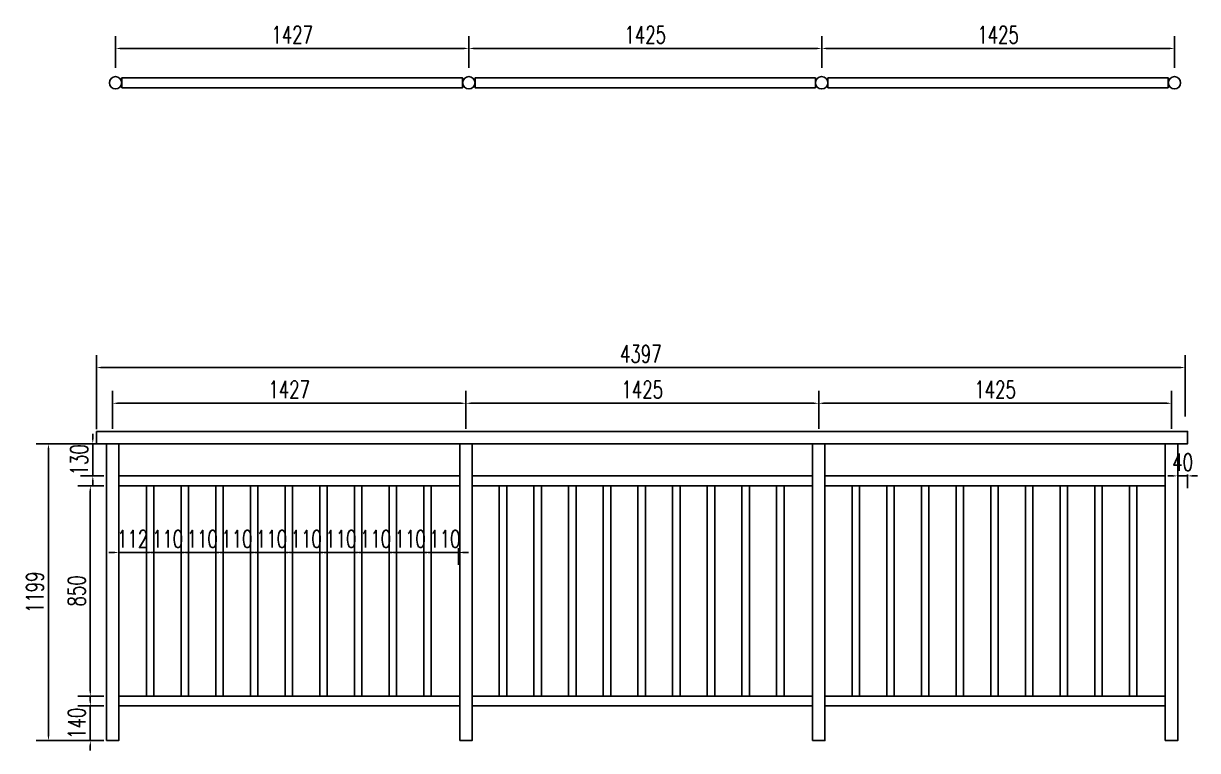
# Model space of a CAD drawing. Header units: millimetres. Extents: x -2430464 to 225692, y -180 to 1805330.
# Drawn here: x -1602496 to -1597754, y 614813 to 617751 of the extents above; entities that cross this region are included whole.
import ezdxf

# ---------------------------------------------------------------- set-up
doc = ezdxf.new("R2010")
doc.units = ezdxf.units.MM
doc.header["$LTSCALE"] = 1000
doc.layers.get('0').update_dxf_attribs({"linetype": 'CONTINUOUS'})
doc.layers.get('DEFPOINTS').update_dxf_attribs({"linetype": 'CONTINUOUS'})
for name, color, linetype in [('W-PLASTIC_RAILINGS塑木栏杆', 6, 'CONTINUOUS'), ('W-STEEL_FRAME钢架', 3, 'CONTINUOUS'), ('W-WOOD_FLOOR木地板', 30, 'CONTINUOUS')]:
    doc.layers.add(name, color=color, linetype=linetype)
doc.styles.add('STANDARD_T3', font='simplex.shx', dxfattribs={"width": 0.7, "bigfont": 'gbcbig.shx'})
doc.dimstyles.new('W&&20', dxfattribs={"dimtxt": 70, "dimasz": 20, "dimexe": 50, "dimexo": 60, "dimgap": 20, "dimtad": 1, "dimdec": 0, "dimzin": 0, "dimdsep": 46, "dimtxsty": 'STANDARD_T3', "dimcen": 0.09, "dimclrd": 1, "dimclre": 1, "dimclrt": 7, "dimazin": 2, "dimtfac": 1, "dimtdec": 0, "dimtix": 1, "dimtmove": 2, "dimatfit": 3, "dimfxl": 0, "dimtolj": 1, "dimtzin": 0, "dimarcsym": 0})

# ---------------------------------------------------------------- blocks, each defined once
blk = doc.blocks.new('*D556')
at = {"layer": 'DEFPOINTS', "color": 0, "transparency": 16777216}
for p in [(-1602200.9, 616051.7), (-1602394.9, 614852.8), (-1602160.9, 614852.8)]:
    blk.add_point(p, dxfattribs=at)
at = {"layer": 'W-WOOD_FLOOR木地板', "color": 1, "lineweight": -2, "transparency": 16777216}
for p, q in [((-1602260.9, 616051.7), (-1602444.9, 616051.7)), ((-1602394.9, 616031.7), (-1602394.9, 614872.8)), ((-1602220.9, 614852.8), (-1602444.9, 614852.8))]:
    blk.add_line(p, q, dxfattribs=at)
at = {"layer": 'W-WOOD_FLOOR木地板', "color": 1, "transparency": 16777216}
for points in [[(-1602398.2, 616031.7), (-1602391.5, 616031.7), (-1602394.9, 616051.7)], [(-1602398.2, 614872.8), (-1602391.5, 614872.8), (-1602394.9, 614852.8)]]:
    blk.add_solid(points, dxfattribs=at)
at = {"layer": 'W-WOOD_FLOOR木地板', "color": 7, "transparency": 16777216, "insert": (-1602449.9, 615452.2), "char_height": 70, "attachment_point": 5, "rotation": 90, "style": 'STANDARD_T3'}
blk.add_mtext('\\A1;1199', dxfattribs=at)
blk = doc.blocks.new('*D557')
at = {"layer": 'DEFPOINTS', "color": 0, "transparency": 16777216}
for p in [(-1602110.9, 615882.8), (-1602225.9, 615032.8), (-1602110.9, 615032.8)]:
    blk.add_point(p, dxfattribs=at)
at = {"layer": 'W-WOOD_FLOOR木地板', "color": 1, "lineweight": -2, "transparency": 16777216}
for p, q in [((-1602170.9, 615882.8), (-1602275.9, 615882.8)), ((-1602225.9, 615862.8), (-1602225.9, 615052.8)), ((-1602170.9, 615032.8), (-1602275.9, 615032.8))]:
    blk.add_line(p, q, dxfattribs=at)
at = {"layer": 'W-WOOD_FLOOR木地板', "color": 1, "transparency": 16777216}
for points in [[(-1602229.2, 615862.8), (-1602222.5, 615862.8), (-1602225.9, 615882.8)], [(-1602229.2, 615052.8), (-1602222.5, 615052.8), (-1602225.9, 615032.8)]]:
    blk.add_solid(points, dxfattribs=at)
at = {"layer": 'W-WOOD_FLOOR木地板', "color": 7, "transparency": 16777216, "insert": (-1602280.9, 615457.8), "char_height": 70, "attachment_point": 5, "rotation": 90, "style": 'STANDARD_T3'}
blk.add_mtext('\\A1;850', dxfattribs=at)
blk = doc.blocks.new('*D554')
at = {"layer": 'DEFPOINTS', "color": 0, "transparency": 16777216}
for p in [(-1602215.9, 616052.8), (-1602110.9, 616052.8), (-1602110.9, 615922.8)]:
    blk.add_point(p, dxfattribs=at)
at = {"layer": 'W-WOOD_FLOOR木地板', "color": 1, "lineweight": -2, "transparency": 16777216}
for p, q in [((-1602215.9, 616072.8), (-1602215.9, 616092.8)), ((-1602170.9, 616052.8), (-1602265.9, 616052.8)), ((-1602215.9, 615922.8), (-1602215.9, 616052.8)), ((-1602170.9, 615922.8), (-1602265.9, 615922.8)), ((-1602215.9, 615902.8), (-1602215.9, 615882.8))]:
    blk.add_line(p, q, dxfattribs=at)
at = {"layer": 'W-WOOD_FLOOR木地板', "color": 1, "transparency": 16777216}
for points in [[(-1602219.2, 616072.8), (-1602212.5, 616072.8), (-1602215.9, 616052.8)], [(-1602219.2, 615902.8), (-1602212.5, 615902.8), (-1602215.9, 615922.8)]]:
    blk.add_solid(points, dxfattribs=at)
at = {"layer": 'W-WOOD_FLOOR木地板', "color": 7, "transparency": 16777216, "insert": (-1602270.9, 615987.8), "char_height": 70, "attachment_point": 5, "rotation": 90, "style": 'STANDARD_T3'}
blk.add_mtext('\\A1;130', dxfattribs=at)
blk = doc.blocks.new('*D558')
at = {"layer": 'DEFPOINTS', "color": 0, "transparency": 16777216}
for p in [(-1602110.9, 614992.8), (-1602225.8, 614852.8), (-1602110.9, 614852.8)]:
    blk.add_point(p, dxfattribs=at)
at = {"layer": 'W-WOOD_FLOOR木地板', "color": 1, "lineweight": -2, "transparency": 16777216}
for p, q in [((-1602225.8, 615012.8), (-1602225.8, 615032.8)), ((-1602170.9, 614992.8), (-1602275.8, 614992.8)), ((-1602225.8, 614992.8), (-1602225.8, 614852.8)), ((-1602170.9, 614852.8), (-1602275.8, 614852.8)), ((-1602225.8, 614832.8), (-1602225.8, 614812.8))]:
    blk.add_line(p, q, dxfattribs=at)
at = {"layer": 'W-WOOD_FLOOR木地板', "color": 1, "transparency": 16777216}
for points in [[(-1602229.1, 615012.8), (-1602222.5, 615012.8), (-1602225.8, 614992.8)], [(-1602229.1, 614832.8), (-1602222.5, 614832.8), (-1602225.8, 614852.8)]]:
    blk.add_solid(points, dxfattribs=at)
at = {"layer": 'W-WOOD_FLOOR木地板', "color": 7, "transparency": 16777216, "insert": (-1602280.8, 614922.8), "char_height": 70, "attachment_point": 5, "rotation": 90, "style": 'STANDARD_T3'}
blk.add_mtext('\\A1;140', dxfattribs=at)
blk = doc.blocks.new('*D559')
at = {"layer": 'DEFPOINTS', "color": 0, "transparency": 16777216}
for p in [(-1600708.9, 616216.3), (-1602135.9, 616052.8), (-1600708.9, 616052.8)]:
    blk.add_point(p, dxfattribs=at)
at = {"layer": 'W-WOOD_FLOOR木地板', "color": 1, "lineweight": -2, "transparency": 16777216}
for p, q in [((-1602135.9, 616112.8), (-1602135.9, 616266.3)), ((-1600708.9, 616112.8), (-1600708.9, 616266.3)), ((-1602115.9, 616216.3), (-1600728.9, 616216.3))]:
    blk.add_line(p, q, dxfattribs=at)
at = {"layer": 'W-WOOD_FLOOR木地板', "color": 1, "transparency": 16777216}
for points in [[(-1602115.9, 616219.6), (-1602115.9, 616212.9), (-1602135.9, 616216.3)], [(-1600728.9, 616219.6), (-1600728.9, 616212.9), (-1600708.9, 616216.3)]]:
    blk.add_solid(points, dxfattribs=at)
at = {"layer": 'W-WOOD_FLOOR木地板', "color": 7, "transparency": 16777216, "insert": (-1601422.4, 616271.3), "char_height": 70, "attachment_point": 5, "style": 'STANDARD_T3'}
blk.add_mtext('\\A1;1427', dxfattribs=at)
blk = doc.blocks.new('*D560')
at = {"layer": 'DEFPOINTS', "color": 0, "transparency": 16777216}
for p in [(-1599283.9, 616216.3), (-1600708.9, 616052.8), (-1599283.9, 616052.8)]:
    blk.add_point(p, dxfattribs=at)
at = {"layer": 'W-WOOD_FLOOR木地板', "color": 1, "lineweight": -2, "transparency": 16777216}
for p, q in [((-1600708.9, 616112.8), (-1600708.9, 616266.3)), ((-1599283.9, 616112.8), (-1599283.9, 616266.3)), ((-1600688.9, 616216.3), (-1599303.9, 616216.3))]:
    blk.add_line(p, q, dxfattribs=at)
at = {"layer": 'W-WOOD_FLOOR木地板', "color": 1, "transparency": 16777216}
for points in [[(-1600688.9, 616219.6), (-1600688.9, 616212.9), (-1600708.9, 616216.3)], [(-1599303.9, 616219.6), (-1599303.9, 616212.9), (-1599283.9, 616216.3)]]:
    blk.add_solid(points, dxfattribs=at)
at = {"layer": 'W-WOOD_FLOOR木地板', "color": 7, "transparency": 16777216, "insert": (-1599996.4, 616271.3), "char_height": 70, "attachment_point": 5, "style": 'STANDARD_T3'}
blk.add_mtext('\\A1;1425', dxfattribs=at)
blk = doc.blocks.new('*D561')
at = {"layer": 'DEFPOINTS', "color": 0, "transparency": 16777216}
for p in [(-1597858.9, 616216.3), (-1599283.9, 616052.8), (-1597858.9, 616052.8)]:
    blk.add_point(p, dxfattribs=at)
at = {"layer": 'W-WOOD_FLOOR木地板', "color": 1, "lineweight": -2, "transparency": 16777216}
for p, q in [((-1599283.9, 616112.8), (-1599283.9, 616266.3)), ((-1597858.9, 616112.8), (-1597858.9, 616266.3)), ((-1599263.9, 616216.3), (-1597878.9, 616216.3))]:
    blk.add_line(p, q, dxfattribs=at)
at = {"layer": 'W-WOOD_FLOOR木地板', "color": 1, "transparency": 16777216}
for points in [[(-1599263.9, 616219.6), (-1599263.9, 616212.9), (-1599283.9, 616216.3)], [(-1597878.9, 616219.6), (-1597878.9, 616212.9), (-1597858.9, 616216.3)]]:
    blk.add_solid(points, dxfattribs=at)
at = {"layer": 'W-WOOD_FLOOR木地板', "color": 7, "transparency": 16777216, "insert": (-1598571.4, 616271.3), "char_height": 70, "attachment_point": 5, "style": 'STANDARD_T3'}
blk.add_mtext('\\A1;1425', dxfattribs=at)
blk = doc.blocks.new('*D562')
at = {"layer": 'DEFPOINTS', "color": 0, "transparency": 16777216}
for p in [(-1602110.9, 615690.3), (-1601998.9, 615690.3), (-1601998.9, 615613.3)]:
    blk.add_point(p, dxfattribs=at)
at = {"layer": 'W-WOOD_FLOOR木地板', "color": 1, "lineweight": -2, "transparency": 16777216}
for p, q in [((-1602130.9, 615613.3), (-1602150.9, 615613.3)), ((-1602110.9, 615630.3), (-1602110.9, 615563.3)), ((-1602110.9, 615613.3), (-1601998.9, 615613.3)), ((-1601998.9, 615630.3), (-1601998.9, 615563.3)), ((-1601978.9, 615613.3), (-1601958.9, 615613.3))]:
    blk.add_line(p, q, dxfattribs=at)
at = {"layer": 'W-WOOD_FLOOR木地板', "color": 1, "transparency": 16777216}
for points in [[(-1602130.9, 615616.6), (-1602130.9, 615609.9), (-1602110.9, 615613.3)], [(-1601978.9, 615616.6), (-1601978.9, 615609.9), (-1601998.9, 615613.3)]]:
    blk.add_solid(points, dxfattribs=at)
at = {"layer": 'W-WOOD_FLOOR木地板', "color": 7, "transparency": 16777216, "insert": (-1602054.9, 615668.3), "char_height": 70, "attachment_point": 5, "style": 'STANDARD_T3'}
blk.add_mtext('\\A1;112', dxfattribs=at)
blk = doc.blocks.new('*D555')
at = {"layer": 'DEFPOINTS', "color": 0, "transparency": 16777216}
for p in [(-1601968.9, 615690.3), (-1601858.9, 615690.3), (-1601858.9, 615613.3)]:
    blk.add_point(p, dxfattribs=at)
at = {"layer": 'W-WOOD_FLOOR木地板', "color": 1, "lineweight": -2, "transparency": 16777216}
for p, q in [((-1601988.9, 615613.3), (-1602008.9, 615613.3)), ((-1601968.9, 615630.3), (-1601968.9, 615563.3)), ((-1601968.9, 615613.3), (-1601858.9, 615613.3)), ((-1601858.9, 615630.3), (-1601858.9, 615563.3)), ((-1601838.9, 615613.3), (-1601818.9, 615613.3))]:
    blk.add_line(p, q, dxfattribs=at)
at = {"layer": 'W-WOOD_FLOOR木地板', "color": 1, "transparency": 16777216}
for points in [[(-1601988.9, 615616.6), (-1601988.9, 615609.9), (-1601968.9, 615613.3)], [(-1601838.9, 615616.6), (-1601838.9, 615609.9), (-1601858.9, 615613.3)]]:
    blk.add_solid(points, dxfattribs=at)
at = {"layer": 'W-WOOD_FLOOR木地板', "color": 7, "transparency": 16777216, "insert": (-1601913.9, 615668.3), "char_height": 70, "attachment_point": 5, "style": 'STANDARD_T3'}
blk.add_mtext('\\A1;110', dxfattribs=at)
blk = doc.blocks.new('*D862')
at = {"layer": 'DEFPOINTS', "color": 0, "transparency": 16777216}
for p in [(-1601828.9, 615690.3), (-1601718.9, 615690.3), (-1601718.9, 615613.3)]:
    blk.add_point(p, dxfattribs=at)
at = {"layer": 'W-WOOD_FLOOR木地板', "color": 1, "lineweight": -2, "transparency": 16777216}
for p, q in [((-1601848.9, 615613.3), (-1601868.9, 615613.3)), ((-1601828.9, 615630.3), (-1601828.9, 615563.3)), ((-1601828.9, 615613.3), (-1601718.9, 615613.3)), ((-1601718.9, 615630.3), (-1601718.9, 615563.3)), ((-1601698.9, 615613.3), (-1601678.9, 615613.3))]:
    blk.add_line(p, q, dxfattribs=at)
at = {"layer": 'W-WOOD_FLOOR木地板', "color": 1, "transparency": 16777216}
for points in [[(-1601848.9, 615616.6), (-1601848.9, 615609.9), (-1601828.9, 615613.3)], [(-1601698.9, 615616.6), (-1601698.9, 615609.9), (-1601718.9, 615613.3)]]:
    blk.add_solid(points, dxfattribs=at)
at = {"layer": 'W-WOOD_FLOOR木地板', "color": 7, "transparency": 16777216, "insert": (-1601773.9, 615668.3), "char_height": 70, "attachment_point": 5, "style": 'STANDARD_T3'}
blk.add_mtext('\\A1;110', dxfattribs=at)
blk = doc.blocks.new('*D863')
at = {"layer": 'DEFPOINTS', "color": 0, "transparency": 16777216}
for p in [(-1601688.9, 615690.3), (-1601578.9, 615690.3), (-1601578.9, 615613.3)]:
    blk.add_point(p, dxfattribs=at)
at = {"layer": 'W-WOOD_FLOOR木地板', "color": 1, "lineweight": -2, "transparency": 16777216}
for p, q in [((-1601708.9, 615613.3), (-1601728.9, 615613.3)), ((-1601688.9, 615630.3), (-1601688.9, 615563.3)), ((-1601688.9, 615613.3), (-1601578.9, 615613.3)), ((-1601578.9, 615630.3), (-1601578.9, 615563.3)), ((-1601558.9, 615613.3), (-1601538.9, 615613.3))]:
    blk.add_line(p, q, dxfattribs=at)
at = {"layer": 'W-WOOD_FLOOR木地板', "color": 1, "transparency": 16777216}
for points in [[(-1601708.9, 615616.6), (-1601708.9, 615609.9), (-1601688.9, 615613.3)], [(-1601558.9, 615616.6), (-1601558.9, 615609.9), (-1601578.9, 615613.3)]]:
    blk.add_solid(points, dxfattribs=at)
at = {"layer": 'W-WOOD_FLOOR木地板', "color": 7, "transparency": 16777216, "insert": (-1601633.9, 615668.3), "char_height": 70, "attachment_point": 5, "style": 'STANDARD_T3'}
blk.add_mtext('\\A1;110', dxfattribs=at)
blk = doc.blocks.new('*D864')
at = {"layer": 'DEFPOINTS', "color": 0, "transparency": 16777216}
for p in [(-1601548.9, 615690.3), (-1601438.9, 615690.3), (-1601438.9, 615613.3)]:
    blk.add_point(p, dxfattribs=at)
at = {"layer": 'W-WOOD_FLOOR木地板', "color": 1, "lineweight": -2, "transparency": 16777216}
for p, q in [((-1601568.9, 615613.3), (-1601588.9, 615613.3)), ((-1601548.9, 615630.3), (-1601548.9, 615563.3)), ((-1601548.9, 615613.3), (-1601438.9, 615613.3)), ((-1601438.9, 615630.3), (-1601438.9, 615563.3)), ((-1601418.9, 615613.3), (-1601398.9, 615613.3))]:
    blk.add_line(p, q, dxfattribs=at)
at = {"layer": 'W-WOOD_FLOOR木地板', "color": 1, "transparency": 16777216}
for points in [[(-1601568.9, 615616.6), (-1601568.9, 615609.9), (-1601548.9, 615613.3)], [(-1601418.9, 615616.6), (-1601418.9, 615609.9), (-1601438.9, 615613.3)]]:
    blk.add_solid(points, dxfattribs=at)
at = {"layer": 'W-WOOD_FLOOR木地板', "color": 7, "transparency": 16777216, "insert": (-1601493.9, 615668.3), "char_height": 70, "attachment_point": 5, "style": 'STANDARD_T3'}
blk.add_mtext('\\A1;110', dxfattribs=at)
blk = doc.blocks.new('*D865')
at = {"layer": 'DEFPOINTS', "color": 0, "transparency": 16777216}
for p in [(-1601408.9, 615690.3), (-1601298.9, 615690.3), (-1601298.9, 615613.3)]:
    blk.add_point(p, dxfattribs=at)
at = {"layer": 'W-WOOD_FLOOR木地板', "color": 1, "lineweight": -2, "transparency": 16777216}
for p, q in [((-1601428.9, 615613.3), (-1601448.9, 615613.3)), ((-1601408.9, 615630.3), (-1601408.9, 615563.3)), ((-1601408.9, 615613.3), (-1601298.9, 615613.3)), ((-1601298.9, 615630.3), (-1601298.9, 615563.3)), ((-1601278.9, 615613.3), (-1601258.9, 615613.3))]:
    blk.add_line(p, q, dxfattribs=at)
at = {"layer": 'W-WOOD_FLOOR木地板', "color": 1, "transparency": 16777216}
for points in [[(-1601428.9, 615616.6), (-1601428.9, 615609.9), (-1601408.9, 615613.3)], [(-1601278.9, 615616.6), (-1601278.9, 615609.9), (-1601298.9, 615613.3)]]:
    blk.add_solid(points, dxfattribs=at)
at = {"layer": 'W-WOOD_FLOOR木地板', "color": 7, "transparency": 16777216, "insert": (-1601353.9, 615668.3), "char_height": 70, "attachment_point": 5, "style": 'STANDARD_T3'}
blk.add_mtext('\\A1;110', dxfattribs=at)
blk = doc.blocks.new('*D866')
at = {"layer": 'DEFPOINTS', "color": 0, "transparency": 16777216}
for p in [(-1601268.9, 615690.3), (-1601158.9, 615690.3), (-1601158.9, 615613.3)]:
    blk.add_point(p, dxfattribs=at)
at = {"layer": 'W-WOOD_FLOOR木地板', "color": 1, "lineweight": -2, "transparency": 16777216}
for p, q in [((-1601288.9, 615613.3), (-1601308.9, 615613.3)), ((-1601268.9, 615630.3), (-1601268.9, 615563.3)), ((-1601268.9, 615613.3), (-1601158.9, 615613.3)), ((-1601158.9, 615630.3), (-1601158.9, 615563.3)), ((-1601138.9, 615613.3), (-1601118.9, 615613.3))]:
    blk.add_line(p, q, dxfattribs=at)
at = {"layer": 'W-WOOD_FLOOR木地板', "color": 1, "transparency": 16777216}
for points in [[(-1601288.9, 615616.6), (-1601288.9, 615609.9), (-1601268.9, 615613.3)], [(-1601138.9, 615616.6), (-1601138.9, 615609.9), (-1601158.9, 615613.3)]]:
    blk.add_solid(points, dxfattribs=at)
at = {"layer": 'W-WOOD_FLOOR木地板', "color": 7, "transparency": 16777216, "insert": (-1601213.9, 615668.3), "char_height": 70, "attachment_point": 5, "style": 'STANDARD_T3'}
blk.add_mtext('\\A1;110', dxfattribs=at)
blk = doc.blocks.new('*D867')
at = {"layer": 'DEFPOINTS', "color": 0, "transparency": 16777216}
for p in [(-1601128.9, 615690.3), (-1601018.9, 615690.3), (-1601018.9, 615613.3)]:
    blk.add_point(p, dxfattribs=at)
at = {"layer": 'W-WOOD_FLOOR木地板', "color": 1, "lineweight": -2, "transparency": 16777216}
for p, q in [((-1601148.9, 615613.3), (-1601168.9, 615613.3)), ((-1601128.9, 615630.3), (-1601128.9, 615563.3)), ((-1601128.9, 615613.3), (-1601018.9, 615613.3)), ((-1601018.9, 615630.3), (-1601018.9, 615563.3)), ((-1600998.9, 615613.3), (-1600978.9, 615613.3))]:
    blk.add_line(p, q, dxfattribs=at)
at = {"layer": 'W-WOOD_FLOOR木地板', "color": 1, "transparency": 16777216}
for points in [[(-1601148.9, 615616.6), (-1601148.9, 615609.9), (-1601128.9, 615613.3)], [(-1600998.9, 615616.6), (-1600998.9, 615609.9), (-1601018.9, 615613.3)]]:
    blk.add_solid(points, dxfattribs=at)
at = {"layer": 'W-WOOD_FLOOR木地板', "color": 7, "transparency": 16777216, "insert": (-1601073.9, 615668.3), "char_height": 70, "attachment_point": 5, "style": 'STANDARD_T3'}
blk.add_mtext('\\A1;110', dxfattribs=at)
blk = doc.blocks.new('*D868')
at = {"layer": 'DEFPOINTS', "color": 0, "transparency": 16777216}
for p in [(-1600988.9, 615690.3), (-1600878.9, 615690.3), (-1600878.9, 615613.3)]:
    blk.add_point(p, dxfattribs=at)
at = {"layer": 'W-WOOD_FLOOR木地板', "color": 1, "lineweight": -2, "transparency": 16777216}
for p, q in [((-1601008.9, 615613.3), (-1601028.9, 615613.3)), ((-1600988.9, 615630.3), (-1600988.9, 615563.3)), ((-1600988.9, 615613.3), (-1600878.9, 615613.3)), ((-1600878.9, 615630.3), (-1600878.9, 615563.3)), ((-1600858.9, 615613.3), (-1600838.9, 615613.3))]:
    blk.add_line(p, q, dxfattribs=at)
at = {"layer": 'W-WOOD_FLOOR木地板', "color": 1, "transparency": 16777216}
for points in [[(-1601008.9, 615616.6), (-1601008.9, 615609.9), (-1600988.9, 615613.3)], [(-1600858.9, 615616.6), (-1600858.9, 615609.9), (-1600878.9, 615613.3)]]:
    blk.add_solid(points, dxfattribs=at)
at = {"layer": 'W-WOOD_FLOOR木地板', "color": 7, "transparency": 16777216, "insert": (-1600933.9, 615668.3), "char_height": 70, "attachment_point": 5, "style": 'STANDARD_T3'}
blk.add_mtext('\\A1;110', dxfattribs=at)
blk = doc.blocks.new('*D869')
at = {"layer": 'DEFPOINTS', "color": 0, "transparency": 16777216}
for p in [(-1600848.9, 615690.3), (-1600738.9, 615690.3), (-1600738.9, 615613.3)]:
    blk.add_point(p, dxfattribs=at)
at = {"layer": 'W-WOOD_FLOOR木地板', "color": 1, "lineweight": -2, "transparency": 16777216}
for p, q in [((-1600868.9, 615613.3), (-1600888.9, 615613.3)), ((-1600848.9, 615630.3), (-1600848.9, 615563.3)), ((-1600848.9, 615613.3), (-1600738.9, 615613.3)), ((-1600738.9, 615630.3), (-1600738.9, 615563.3)), ((-1600718.9, 615613.3), (-1600698.9, 615613.3))]:
    blk.add_line(p, q, dxfattribs=at)
at = {"layer": 'W-WOOD_FLOOR木地板', "color": 1, "transparency": 16777216}
for points in [[(-1600868.9, 615616.6), (-1600868.9, 615609.9), (-1600848.9, 615613.3)], [(-1600718.9, 615616.6), (-1600718.9, 615609.9), (-1600738.9, 615613.3)]]:
    blk.add_solid(points, dxfattribs=at)
at = {"layer": 'W-WOOD_FLOOR木地板', "color": 7, "transparency": 16777216, "insert": (-1600793.9, 615668.3), "char_height": 70, "attachment_point": 5, "style": 'STANDARD_T3'}
blk.add_mtext('\\A1;110', dxfattribs=at)
blk = doc.blocks.new('*U1139')
at = {"layer": 'W-PLASTIC_RAILINGS塑木栏杆'}
blk.add_lwpolyline([(-15, -425), (15, -425), (15, 425), (-15, 425)], close=True, dxfattribs=at)
blk = doc.blocks.new('*U1140')
at = {"color": 0, "linetype": 'ByBlock', "lineweight": -2, "transparency": 16777216}
for p in [(0, 0), (140, 0), (280, 0), (420, 0), (560, 0), (700, 0), (840, 0), (980, 0), (1120, 0)]:
    blk.add_blockref('*U1139', p, dxfattribs=at)
blk = doc.blocks.new('*U1141')
at = {"layer": 'W-PLASTIC_RAILINGS塑木栏杆'}
blk.add_lwpolyline([(-15, -425), (15, -425), (15, 425), (-15, 425)], close=True, dxfattribs=at)
blk = doc.blocks.new('*U1142')
at = {"color": 0, "linetype": 'ByBlock', "lineweight": -2, "transparency": 16777216}
for p in [(0, 0), (140, 0), (280, 0), (420, 0), (560, 0), (700, 0), (840, 0), (980, 0), (1120, 0)]:
    blk.add_blockref('*U1141', p, dxfattribs=at)
blk = doc.blocks.new('*U1143')
at = {"layer": 'W-PLASTIC_RAILINGS塑木栏杆'}
blk.add_lwpolyline([(-15, -425), (15, -425), (15, 425), (-15, 425)], close=True, dxfattribs=at)
blk = doc.blocks.new('*U1144')
at = {"color": 0, "linetype": 'ByBlock', "lineweight": -2, "transparency": 16777216}
for p in [(0, 0), (140, 0), (280, 0), (420, 0), (560, 0), (700, 0), (840, 0), (980, 0), (1120, 0)]:
    blk.add_blockref('*U1143', p, dxfattribs=at)
blk = doc.blocks.new('*D2084')
at = {"layer": 'DEFPOINTS', "color": 0, "transparency": 16777216}
for p in [(-1602200.9, 616360.8), (-1597803.9, 616102.8), (-1602200.9, 616051.7)]:
    blk.add_point(p, dxfattribs=at)
at = {"layer": 'W-WOOD_FLOOR木地板', "color": 1, "lineweight": -2, "transparency": 16777216}
for p, q in [((-1602200.9, 616111.7), (-1602200.9, 616410.8)), ((-1597803.9, 616162.8), (-1597803.9, 616410.8)), ((-1597823.9, 616360.8), (-1602180.9, 616360.8))]:
    blk.add_line(p, q, dxfattribs=at)
at = {"layer": 'W-WOOD_FLOOR木地板', "color": 1, "transparency": 16777216}
for points in [[(-1602180.9, 616364.1), (-1602180.9, 616357.4), (-1602200.9, 616360.8)], [(-1597823.9, 616364.1), (-1597823.9, 616357.4), (-1597803.9, 616360.8)]]:
    blk.add_solid(points, dxfattribs=at)
at = {"layer": 'W-WOOD_FLOOR木地板', "color": 7, "transparency": 16777216, "insert": (-1600002.4, 616415.8), "char_height": 70, "attachment_point": 5, "style": 'STANDARD_T3'}
blk.add_mtext('\\A1;4397', dxfattribs=at)
blk = doc.blocks.new('*D2093')
at = {"color": 1, "lineweight": -2, "transparency": 16777216}
for p, q in [((-1597853.9, 615922.8), (-1597873.9, 615922.8)), ((-1597833.9, 615927.8), (-1597833.9, 615872.8)), ((-1597833.9, 615922.8), (-1597793.9, 615922.8)), ((-1597793.9, 615927.8), (-1597793.9, 615872.8)), ((-1597773.9, 615922.8), (-1597753.9, 615922.8))]:
    blk.add_line(p, q, dxfattribs=at)
at = {"color": 1, "transparency": 16777216}
for points in [[(-1597853.9, 615926.1), (-1597853.9, 615919.4), (-1597833.9, 615922.8)], [(-1597773.9, 615926.1), (-1597773.9, 615919.4), (-1597793.9, 615922.8)]]:
    blk.add_solid(points, dxfattribs=at)
at = {"layer": 'DEFPOINTS', "color": 0, "transparency": 16777216}
for p in [(-1597833.9, 616052.7), (-1597793.9, 616052.7), (-1597793.9, 615922.8)]:
    blk.add_point(p, dxfattribs=at)
at = {"color": 7, "transparency": 16777216, "insert": (-1597813.9, 615977.8), "char_height": 70, "attachment_point": 5, "style": 'STANDARD_T3'}
blk.add_mtext('\\A1;40', dxfattribs=at)
blk = doc.blocks.new('*D2211')
at = {"layer": 'DEFPOINTS', "color": 0, "transparency": 16777216}
for p in [(-1600696.9, 617650.4), (-1602123.9, 617511.5), (-1600696.9, 617511.5)]:
    blk.add_point(p, dxfattribs=at)
at = {"layer": 'W-STEEL_FRAME钢架', "color": 1, "lineweight": -2, "transparency": 16777216}
for p, q in [((-1602123.9, 617571.5), (-1602123.9, 617700.4)), ((-1600696.9, 617571.5), (-1600696.9, 617700.4)), ((-1602103.9, 617650.4), (-1600716.9, 617650.4))]:
    blk.add_line(p, q, dxfattribs=at)
at = {"layer": 'W-STEEL_FRAME钢架', "color": 1, "transparency": 16777216}
for points in [[(-1602103.9, 617653.7), (-1602103.9, 617647.1), (-1602123.9, 617650.4)], [(-1600716.9, 617653.7), (-1600716.9, 617647.1), (-1600696.9, 617650.4)]]:
    blk.add_solid(points, dxfattribs=at)
at = {"layer": 'W-STEEL_FRAME钢架', "color": 7, "transparency": 16777216, "insert": (-1601410.4, 617705.4), "char_height": 70, "attachment_point": 5, "style": 'STANDARD_T3'}
blk.add_mtext('\\A1;1427', dxfattribs=at)
blk = doc.blocks.new('*D2212')
at = {"layer": 'DEFPOINTS', "color": 0, "transparency": 16777216}
for p in [(-1599271.9, 617650.4), (-1600696.9, 617511.5), (-1599271.9, 617511.5)]:
    blk.add_point(p, dxfattribs=at)
at = {"layer": 'W-STEEL_FRAME钢架', "color": 1, "lineweight": -2, "transparency": 16777216}
for p, q in [((-1600696.9, 617571.5), (-1600696.9, 617700.4)), ((-1599271.9, 617571.5), (-1599271.9, 617700.4)), ((-1600676.9, 617650.4), (-1599291.9, 617650.4))]:
    blk.add_line(p, q, dxfattribs=at)
at = {"layer": 'W-STEEL_FRAME钢架', "color": 1, "transparency": 16777216}
for points in [[(-1600676.9, 617653.7), (-1600676.9, 617647.1), (-1600696.9, 617650.4)], [(-1599291.9, 617653.7), (-1599291.9, 617647.1), (-1599271.9, 617650.4)]]:
    blk.add_solid(points, dxfattribs=at)
at = {"layer": 'W-STEEL_FRAME钢架', "color": 7, "transparency": 16777216, "insert": (-1599984.4, 617705.4), "char_height": 70, "attachment_point": 5, "style": 'STANDARD_T3'}
blk.add_mtext('\\A1;1425', dxfattribs=at)
blk = doc.blocks.new('*D2213')
at = {"layer": 'DEFPOINTS', "color": 0, "transparency": 16777216}
for p in [(-1597846.9, 617650.4), (-1599271.9, 617511.5), (-1597846.9, 617511.5)]:
    blk.add_point(p, dxfattribs=at)
at = {"layer": 'W-STEEL_FRAME钢架', "color": 1, "lineweight": -2, "transparency": 16777216}
for p, q in [((-1599271.9, 617571.5), (-1599271.9, 617700.4)), ((-1597846.9, 617571.5), (-1597846.9, 617700.4)), ((-1599251.9, 617650.4), (-1597866.9, 617650.4))]:
    blk.add_line(p, q, dxfattribs=at)
at = {"layer": 'W-STEEL_FRAME钢架', "color": 1, "transparency": 16777216}
for points in [[(-1599251.9, 617653.7), (-1599251.9, 617647.1), (-1599271.9, 617650.4)], [(-1597866.9, 617653.7), (-1597866.9, 617647.1), (-1597846.9, 617650.4)]]:
    blk.add_solid(points, dxfattribs=at)
at = {"layer": 'W-STEEL_FRAME钢架', "color": 7, "transparency": 16777216, "insert": (-1598559.4, 617705.4), "char_height": 70, "attachment_point": 5, "style": 'STANDARD_T3'}
blk.add_mtext('\\A1;1425', dxfattribs=at)

msp = doc.modelspace()

# ---------------------------------------------------------------- linework, layer by layer
at = {"layer": 'W-PLASTIC_RAILINGS塑木栏杆'}
for points in [[(-1602098.93, 617491.5), (-1600721.93, 617491.5), (-1600721.93, 617531.5), (-1602098.93, 617531.5)], [(-1599296.93, 617491.5), (-1600671.93, 617491.5), (-1600671.93, 617531.5), (-1599296.93, 617531.5)], [(-1597871.93, 617491.5), (-1599246.93, 617491.5), (-1599246.93, 617531.5), (-1597871.93, 617531.5)], [(-1602200.86, 616051.69), (-1597793.86, 616052.76), (-1597793.86, 616102.76), (-1602200.86, 616101.69)], [(-1602160.86, 614852.76), (-1602110.86, 614852.76), (-1602110.86, 616052.76), (-1602160.86, 616052.76)], [(-1600733.86, 614852.76), (-1600683.86, 614852.76), (-1600683.86, 616052.76), (-1600733.86, 616052.76)], [(-1599308.86, 614852.76), (-1599258.86, 614852.76), (-1599258.86, 616052.76), (-1599308.86, 616052.76)], [(-1597883.86, 614852.76), (-1597833.86, 614852.76), (-1597833.86, 616052.76), (-1597883.86, 616052.76)], [(-1602110.86, 615882.76), (-1600733.86, 615882.76), (-1600733.86, 615922.76), (-1602110.86, 615922.76)], [(-1599308.86, 615882.76), (-1600683.86, 615882.76), (-1600683.86, 615922.76), (-1599308.86, 615922.76)], [(-1597883.86, 615882.76), (-1599258.86, 615882.76), (-1599258.86, 615922.76), (-1597883.86, 615922.76)], [(-1602110.86, 615032.76), (-1600733.86, 615032.76), (-1600733.86, 614992.76), (-1602110.86, 614992.76)], [(-1599308.86, 615032.76), (-1600683.86, 615032.76), (-1600683.86, 614992.76), (-1599308.86, 614992.76)], [(-1597883.86, 615032.76), (-1599258.86, 615032.76), (-1599258.86, 614992.76), (-1597883.86, 614992.76)]]:
    msp.add_lwpolyline(points, close=True, dxfattribs=at)
for centre in [(-1602123.93, 617511.5), (-1600696.93, 617511.5), (-1599271.93, 617511.5), (-1597846.93, 617511.5)]:
    msp.add_circle(centre, 25, dxfattribs=at)

# ---------------------------------------------------------------- block references
at = {"color": 1}
for name, p in [('*U1140', (-1601983.86, 615457.76)), ('*U1142', (-1600558.86, 615457.76)), ('*U1144', (-1599133.86, 615457.76))]:
    msp.add_blockref(name, p, dxfattribs=at)

# ---------------------------------------------------------------- dimensions: what is measured, and where the dimension line sits
dim = msp.add_linear_dim(base=(-1597793.86, 615922.76), p1=(-1597833.86, 616052.75), p2=(-1597793.86, 616052.75), dimstyle='W&&20', override={"dimfxl": 5, "dimfxlon": 1, "dimarcsym": 2}, dxfattribs=at)
dim.commit()
dim.dimension.update_dxf_attribs({"geometry": '*D2093', "text_midpoint": (-1597813.86, 615977.76)})
at = {"layer": 'W-STEEL_FRAME钢架'}
for base, p1, p2, picture, middle in [((-1600696.93, 617650.39), (-1602123.93, 617511.5), (-1600696.93, 617511.5), '*D2211', (-1601410.43, 617705.39)), ((-1599271.93, 617650.39), (-1600696.93, 617511.5), (-1599271.93, 617511.5), '*D2212', (-1599984.43, 617705.39)), ((-1597846.93, 617650.39), (-1599271.93, 617511.5), (-1597846.93, 617511.5), '*D2213', (-1598559.43, 617705.39))]:
    dim = msp.add_linear_dim(base=base, p1=p1, p2=p2, dimstyle='W&&20', dxfattribs=at)
    dim.commit()
    dim.dimension.update_dxf_attribs({"geometry": picture, "text_midpoint": middle})
at = {"layer": 'W-WOOD_FLOOR木地板'}
for base, p1, p2, picture, middle in [((-1602200.86, 616360.76), (-1597803.86, 616102.76), (-1602200.86, 616051.69), '*D2084', (-1600002.36, 616415.76)), ((-1600708.86, 616216.26), (-1602135.86, 616052.76), (-1600708.86, 616052.76), '*D559', (-1601422.36, 616271.26)), ((-1599283.86, 616216.26), (-1600708.86, 616052.76), (-1599283.86, 616052.76), '*D560', (-1599996.36, 616271.26)), ((-1597858.86, 616216.26), (-1599283.86, 616052.76), (-1597858.86, 616052.76), '*D561', (-1598571.36, 616271.26)), ((-1601998.86, 615613.26), (-1602110.86, 615690.26), (-1601998.86, 615690.26), '*D562', (-1602054.86, 615668.26)), ((-1601858.86, 615613.26), (-1601968.86, 615690.26), (-1601858.86, 615690.26), '*D555', (-1601913.86, 615668.26)), ((-1601718.86, 615613.26), (-1601828.86, 615690.26), (-1601718.86, 615690.26), '*D862', (-1601773.86, 615668.26)), ((-1601578.86, 615613.26), (-1601688.86, 615690.26), (-1601578.86, 615690.26), '*D863', (-1601633.86, 615668.26)), ((-1601438.86, 615613.26), (-1601548.86, 615690.26), (-1601438.86, 615690.26), '*D864', (-1601493.86, 615668.26)), ((-1601298.86, 615613.26), (-1601408.86, 615690.26), (-1601298.86, 615690.26), '*D865', (-1601353.86, 615668.26)), ((-1601158.86, 615613.26), (-1601268.86, 615690.26), (-1601158.86, 615690.26), '*D866', (-1601213.86, 615668.26)), ((-1601018.86, 615613.26), (-1601128.86, 615690.26), (-1601018.86, 615690.26), '*D867', (-1601073.86, 615668.26)), ((-1600878.86, 615613.26), (-1600988.86, 615690.26), (-1600878.86, 615690.26), '*D868', (-1600933.86, 615668.26)), ((-1600738.86, 615613.26), (-1600848.86, 615690.26), (-1600738.86, 615690.26), '*D869', (-1600793.86, 615668.26))]:
    dim = msp.add_linear_dim(base=base, p1=p1, p2=p2, dimstyle='W&&20', dxfattribs=at)
    dim.commit()
    dim.dimension.update_dxf_attribs({"geometry": picture, "text_midpoint": middle})
for base, p1, p2, picture, middle in [((-1602215.86, 616052.76), (-1602110.86, 615922.76), (-1602110.86, 616052.76), '*D554', (-1602270.86, 615987.76)), ((-1602394.86, 614852.76), (-1602200.86, 616051.69), (-1602160.86, 614852.76), '*D556', (-1602449.86, 615452.22)), ((-1602225.86, 615032.76), (-1602110.86, 615882.76), (-1602110.86, 615032.76), '*D557', (-1602280.86, 615457.76)), ((-1602225.79, 614852.76), (-1602110.86, 614992.76), (-1602110.86, 614852.76), '*D558', (-1602280.79, 614922.76))]:
    dim = msp.add_linear_dim(base=base, p1=p1, p2=p2, angle=90, dimstyle='W&&20', dxfattribs=at)
    dim.commit()
    dim.dimension.update_dxf_attribs({"geometry": picture, "text_midpoint": middle})

doc.saveas('drawing.dxf')
